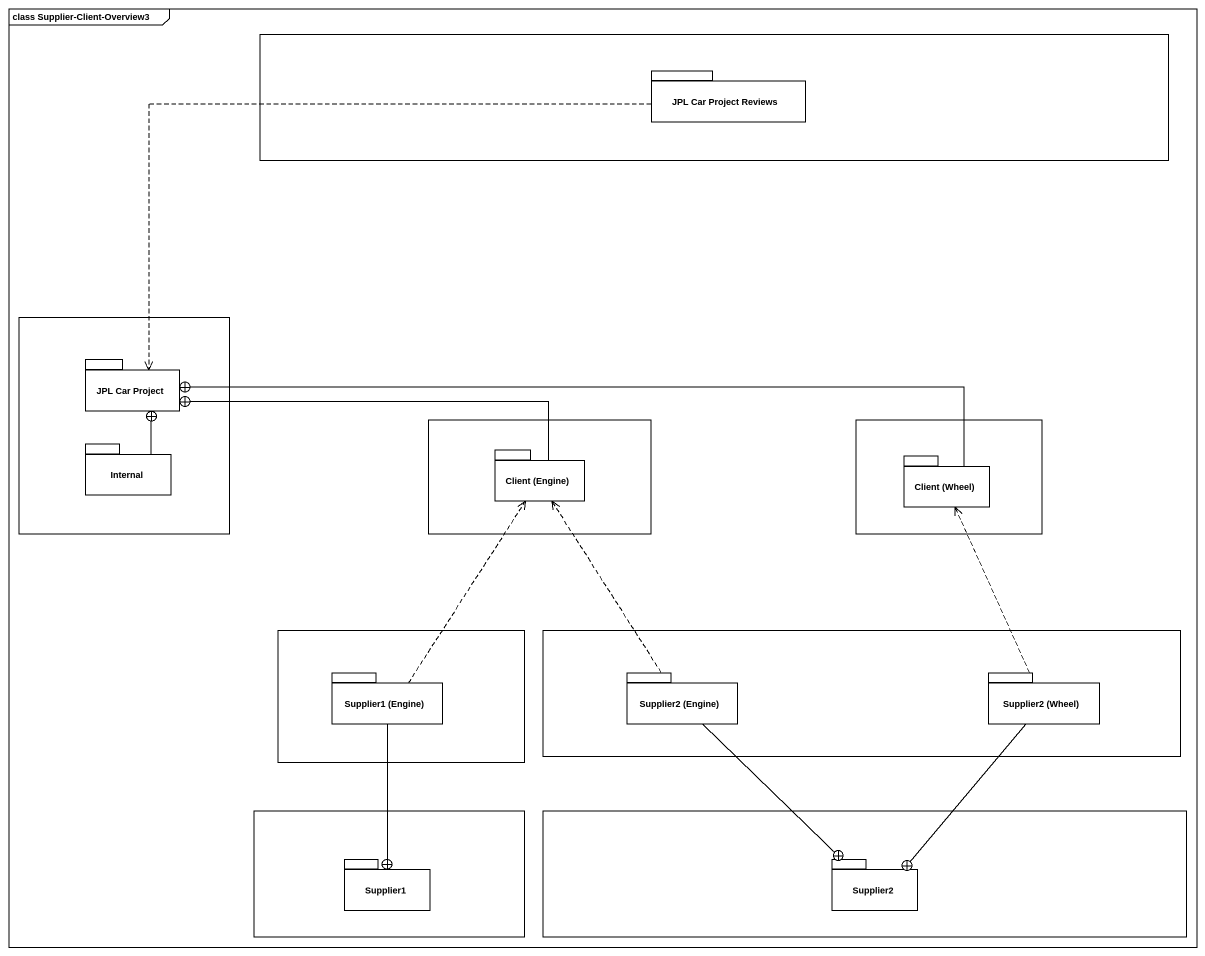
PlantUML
@startuml
mainframe class Supplier-Client-Overview3
rectangle " " as rectangle1 {
  package "JPL Car Project Reviews" as JPL_Car_Project_Reviews {
  }
}
rectangle " " as rectangle2 {
  package "JPL Car Project" as JPL_Car_Project {
  }
  package Internal {
  }
}
rectangle " " as rectangle3 {
  package "Client (Engine)" as Client_Engine {
  }
}
rectangle " " as rectangle4 {
  package "Client (Wheel)" as Client_Wheel {
  }
}
rectangle " " as rectangle5 {
  package "Supplier1 (Engine)" as Supplier1_Engine {
  }
}
rectangle " " as rectangle6 {
  package "Supplier2 (Engine)" as Supplier2_Engine {
  }
  package "Supplier2 (Wheel)" as Supplier2_Wheel {
  }
}
rectangle " " as rectangle7 {
  package Supplier1 {
  }
}
rectangle " " as rectangle8 {
  package Supplier2 {
  }
}
JPL_Car_Project_Reviews .left.> JPL_Car_Project
Internal -up-+ JPL_Car_Project
Client_Engine -left-+ JPL_Car_Project
Client_Wheel -left-+ JPL_Car_Project
Supplier1_Engine .up.> Client_Engine
Supplier1_Engine --+ Supplier1
Supplier2_Engine .up.> Client_Engine
Supplier2_Engine --+ Supplier2
Supplier2_Wheel .up.> Client_Wheel
Supplier2_Wheel --+ Supplier2
@enduml
